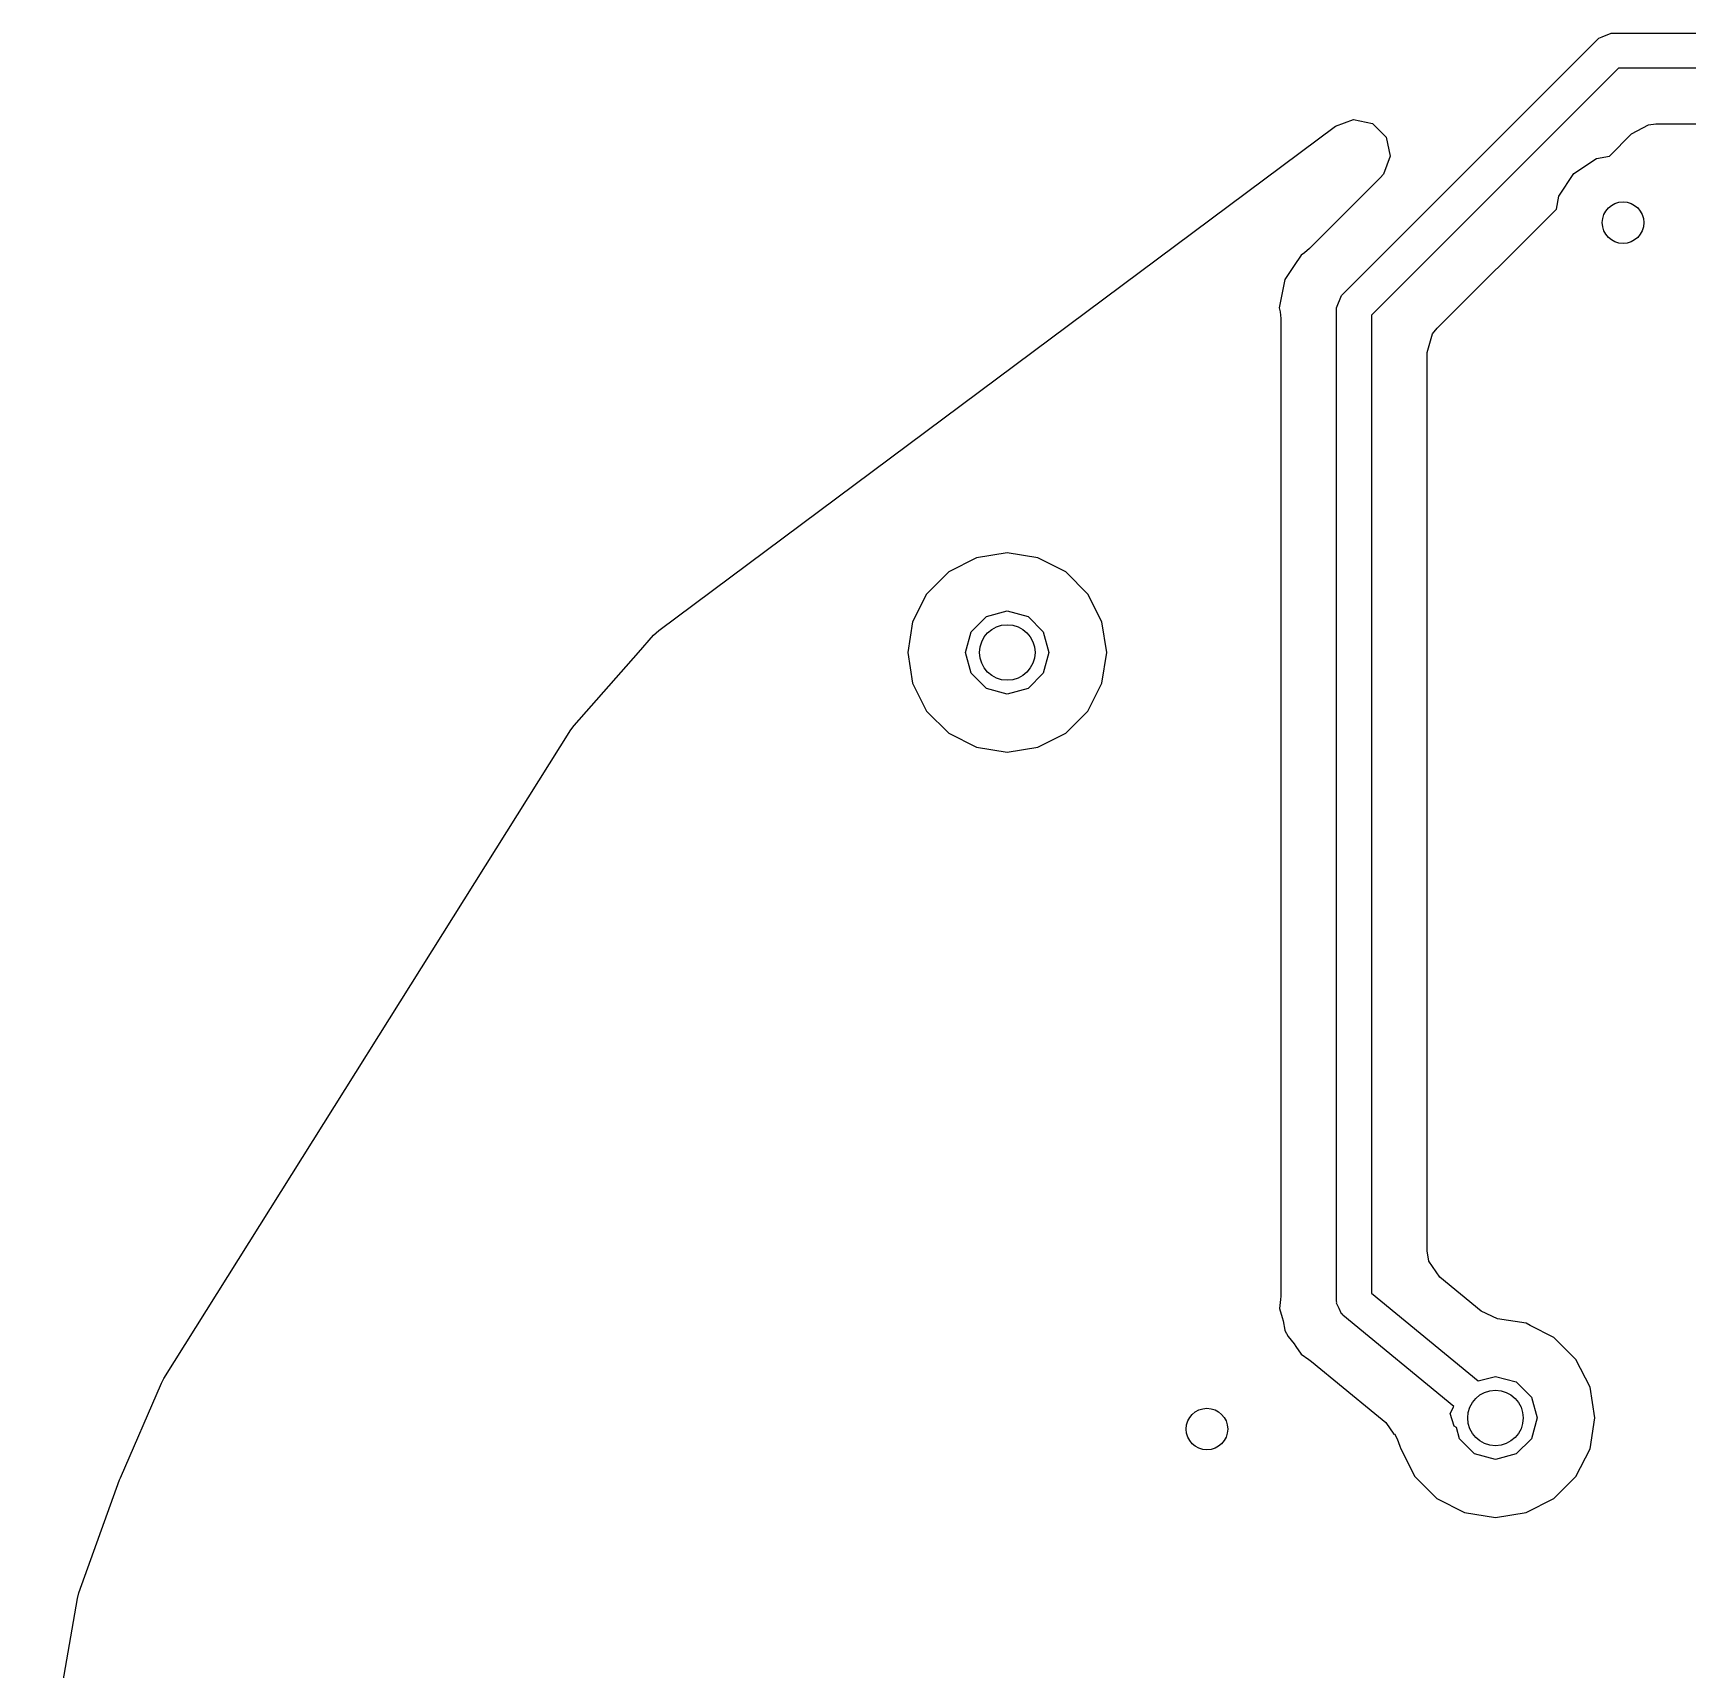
# Model space of a CAD drawing. Extents: x 4.55 to 6.09, y -4.28 to -3.52.
# Drawn here: x 4.5539 to 4.7887, y -3.7842 to -3.5518 of the extents above; entities that cross this region are included whole.
import ezdxf

# ---------------------------------------------------------------- set-up
doc = ezdxf.new("R2010")
doc.units = 0
doc.header["$MEASUREMENT"] = 0
doc.layers.add('BLACK', color=7, linetype='CONTINUOUS')

msp = doc.modelspace()

# ---------------------------------------------------------------- linework, layer by layer
at = {"layer": 'BLACK', "linetype": 'CONTINUOUS'}
for p, q in [((4.73957, -3.58908), (4.77608, -3.55256)), ((4.77608, -3.55256), (4.77657, -3.55236)), ((4.77657, -3.55236), (4.77785, -3.55183)), ((4.77785, -3.55183), (4.84739, -3.55183)), ((4.77889, -3.55683), (4.74384, -3.59188)), ((4.84843, -3.55683), (4.77889, -3.55683)), ((4.64268, -3.63662), (4.73871, -3.56504)), ((4.73871, -3.56504), (4.74129, -3.56408)), ((4.74129, -3.56408), (4.74398, -3.56467)), ((4.74398, -3.56467), (4.74592, -3.56662)), ((4.78073, -3.56615), (4.78314, -3.56484)), ((4.78314, -3.56484), (4.78418, -3.56472)), ((4.78418, -3.56472), (4.84692, -3.56472)), ((4.74592, -3.56662), (4.7465, -3.56931)), ((4.7776, -3.56928), (4.78073, -3.56615)), ((4.7465, -3.56931), (4.74553, -3.57188)), ((4.77257, -3.57178), (4.77576, -3.56965)), ((4.77576, -3.56965), (4.7776, -3.56928)), ((4.74553, -3.57188), (4.74508, -3.5724)), ((4.77043, -3.57497), (4.77257, -3.57178)), ((4.74508, -3.5724), (4.73505, -3.58243)), ((4.75316, -3.59372), (4.77007, -3.57681)), ((4.77007, -3.57681), (4.77043, -3.57497)), ((4.73385, -3.58335), (4.73286, -3.58482)), ((4.73431, -3.58304), (4.73385, -3.58335)), ((4.73505, -3.58243), (4.73431, -3.58304)), ((4.73286, -3.58482), (4.73155, -3.58679)), ((4.73286, -3.58482), (4.73286, -3.58482)), ((4.73155, -3.58679), (4.73074, -3.59084)), ((4.73074, -3.59084), (4.73085, -3.5914)), ((4.73884, -3.59084), (4.73957, -3.58908)), ((4.73884, -3.61457), (4.73884, -3.59084)), ((4.73085, -3.5914), (4.73094, -3.59235)), ((4.73094, -3.59235), (4.73094, -3.73113)), ((4.74384, -3.59188), (4.74384, -3.61457)), ((4.75173, -3.59717), (4.75251, -3.59453)), ((4.75251, -3.59453), (4.75316, -3.59372)), ((4.75173, -3.62205), (4.75173, -3.59717)), ((4.73884, -3.73189), (4.73884, -3.61457)), ((4.74384, -3.61457), (4.74384, -3.73071)), ((4.75173, -3.72468), (4.75173, -3.62205)), ((4.68776, -3.62632), (4.68382, -3.62833)), ((4.69213, -3.62563), (4.68776, -3.62632)), ((4.69649, -3.62632), (4.69213, -3.62563)), ((4.69213, -3.62563), (4.69213, -3.62563)), ((4.70043, -3.62833), (4.69649, -3.62632)), ((4.68382, -3.62833), (4.68069, -3.63146)), ((4.70356, -3.63146), (4.70043, -3.62833)), ((4.68069, -3.63146), (4.67869, -3.6354)), ((4.70557, -3.6354), (4.70356, -3.63146)), ((4.67869, -3.6354), (4.678, -3.63976)), ((4.68701, -3.63681), (4.68917, -3.63465)), ((4.68917, -3.63465), (4.69213, -3.63386)), ((4.69213, -3.63386), (4.69508, -3.63465)), ((4.69508, -3.63465), (4.69724, -3.63681)), ((4.70626, -3.63976), (4.70557, -3.6354)), ((4.63977, -3.63976), (4.64194, -3.63731)), ((4.64194, -3.63731), (4.64268, -3.63662)), ((4.68622, -3.63976), (4.68701, -3.63681)), ((4.69724, -3.63681), (4.69803, -3.63976)), ((4.63064, -3.65012), (4.63977, -3.63976)), ((4.678, -3.63976), (4.678, -3.63976)), ((4.678, -3.63976), (4.67869, -3.64413)), ((4.68701, -3.64272), (4.68622, -3.63976)), ((4.69803, -3.63976), (4.69724, -3.64272)), ((4.70557, -3.64413), (4.70626, -3.63976)), ((4.70626, -3.63976), (4.70626, -3.63976)), ((4.68917, -3.64488), (4.68701, -3.64272)), ((4.69724, -3.64272), (4.69508, -3.64488)), ((4.67869, -3.64413), (4.68069, -3.64807)), ((4.69213, -3.64567), (4.68917, -3.64488)), ((4.69508, -3.64488), (4.69213, -3.64567)), ((4.70356, -3.64807), (4.70557, -3.64413)), ((4.70557, -3.64413), (4.70557, -3.64413)), ((4.70557, -3.64413), (4.70557, -3.64413)), ((4.68069, -3.64807), (4.68382, -3.6512)), ((4.70043, -3.6512), (4.70356, -3.64807)), ((4.57242, -3.74283), (4.63017, -3.65075)), ((4.63017, -3.65075), (4.63064, -3.65012)), ((4.68382, -3.6512), (4.68776, -3.6532)), ((4.69649, -3.6532), (4.70043, -3.6512)), ((4.68776, -3.6532), (4.69213, -3.65389)), ((4.69213, -3.65389), (4.69649, -3.6532)), ((4.69213, -3.65389), (4.69213, -3.65389)), ((4.69213, -3.65389), (4.69213, -3.65389)), ((4.69649, -3.6532), (4.69649, -3.6532)), ((4.69649, -3.6532), (4.69649, -3.6532)), ((4.75197, -3.72617), (4.75173, -3.72468)), ((4.75351, -3.72845), (4.75197, -3.72617)), ((4.75939, -3.73329), (4.75351, -3.72845)), ((4.73092, -3.73161), (4.73079, -3.73291)), ((4.73094, -3.73113), (4.73092, -3.73161)), ((4.73889, -3.73201), (4.73884, -3.73189)), ((4.73885, -3.73213), (4.73889, -3.73201)), ((4.74384, -3.73071), (4.75897, -3.74317)), ((4.73079, -3.73291), (4.73117, -3.73418)), ((4.73117, -3.73418), (4.73129, -3.73464)), ((4.73925, -3.73288), (4.73885, -3.73213)), ((4.73957, -3.73366), (4.73925, -3.73288)), ((4.73969, -3.73371), (4.73957, -3.73366)), ((4.73975, -3.73382), (4.73969, -3.73371)), ((4.75552, -3.7468), (4.73975, -3.73382)), ((4.76173, -3.73434), (4.75939, -3.73329)), ((4.76578, -3.73499), (4.76173, -3.73434)), ((4.73129, -3.73464), (4.73155, -3.73595)), ((4.73155, -3.73595), (4.73173, -3.73639)), ((4.73173, -3.73639), (4.73172, -3.73639)), ((4.73172, -3.73639), (4.73175, -3.73645)), ((4.73175, -3.73645), (4.73176, -3.73645)), ((4.73176, -3.73645), (4.73198, -3.73687)), ((4.76636, -3.73528), (4.76578, -3.73499)), ((4.76578, -3.73499), (4.76578, -3.73499)), ((4.76578, -3.73499), (4.76578, -3.73499)), ((4.76972, -3.73699), (4.76636, -3.73528)), ((4.73198, -3.73687), (4.73283, -3.7379)), ((4.73283, -3.7379), (4.73311, -3.73828)), ((4.73311, -3.73828), (4.73385, -3.73938)), ((4.77285, -3.74012), (4.76972, -3.73699)), ((4.73385, -3.73938), (4.73493, -3.74011)), ((4.73493, -3.74011), (4.73532, -3.7404)), ((4.73532, -3.7404), (4.74432, -3.74781)), ((4.77486, -3.74406), (4.77285, -3.74012)), ((4.56627, -3.75692), (4.57208, -3.74349)), ((4.57208, -3.74349), (4.57242, -3.74283)), ((4.75897, -3.74317), (4.76142, -3.74252)), ((4.76142, -3.74252), (4.76437, -3.74331)), ((4.76437, -3.74331), (4.76653, -3.74547)), ((4.76653, -3.74547), (4.76732, -3.74843)), ((4.77555, -3.74843), (4.77486, -3.74406)), ((4.74432, -3.74781), (4.74587, -3.74909)), ((4.75499, -3.74778), (4.75552, -3.7468)), ((4.75555, -3.74961), (4.75499, -3.74778)), ((4.76732, -3.74843), (4.76653, -3.75138)), ((4.77486, -3.75279), (4.77555, -3.74843)), ((4.77555, -3.74843), (4.77555, -3.74843)), ((4.74587, -3.74909), (4.74699, -3.75073)), ((4.74699, -3.75073), (4.74711, -3.75067)), ((4.74711, -3.75067), (4.74748, -3.75137)), ((4.75588, -3.74979), (4.75555, -3.74961)), ((4.7563, -3.75138), (4.75588, -3.74979)), ((4.74748, -3.75137), (4.74784, -3.75243)), ((4.74784, -3.75243), (4.74786, -3.75243)), ((4.74786, -3.75243), (4.74798, -3.75279)), ((4.74798, -3.75279), (4.74999, -3.75673)), ((4.75846, -3.75354), (4.7563, -3.75138)), ((4.76653, -3.75138), (4.76437, -3.75354)), ((4.77285, -3.75673), (4.77486, -3.75279)), ((4.77486, -3.75279), (4.77486, -3.75279)), ((4.77486, -3.75279), (4.77486, -3.75279)), ((4.76142, -3.75433), (4.75846, -3.75354)), ((4.76437, -3.75354), (4.76142, -3.75433)), ((4.56037, -3.77327), (4.56615, -3.75721)), ((4.56615, -3.75721), (4.56627, -3.75692)), ((4.74999, -3.75673), (4.75311, -3.75986)), ((4.76972, -3.75986), (4.77285, -3.75673)), ((4.75311, -3.75986), (4.75705, -3.76186)), ((4.76578, -3.76186), (4.76972, -3.75986)), ((4.75705, -3.76186), (4.76142, -3.76256)), ((4.76142, -3.76256), (4.76578, -3.76186)), ((4.76142, -3.76256), (4.76142, -3.76256)), ((4.76142, -3.76256), (4.76142, -3.76256)), ((4.76578, -3.76186), (4.76578, -3.76186)), ((4.76578, -3.76186), (4.76578, -3.76186)), ((4.55387, -3.81002), (4.56016, -3.77408)), ((4.56016, -3.77408), (4.56037, -3.77327))]:
    msp.add_line(p, q, dxfattribs=at)
at = {"layer": 'BLACK'}
for centre, radius in [((4.77953, -3.57874), 0.00295), ((4.69213, -3.63976), 0.00394), ((4.76142, -3.74843), 0.00394), ((4.72047, -3.75), 0.00295)]:
    msp.add_circle(centre, radius, dxfattribs=at)

doc.saveas('drawing.dxf')
